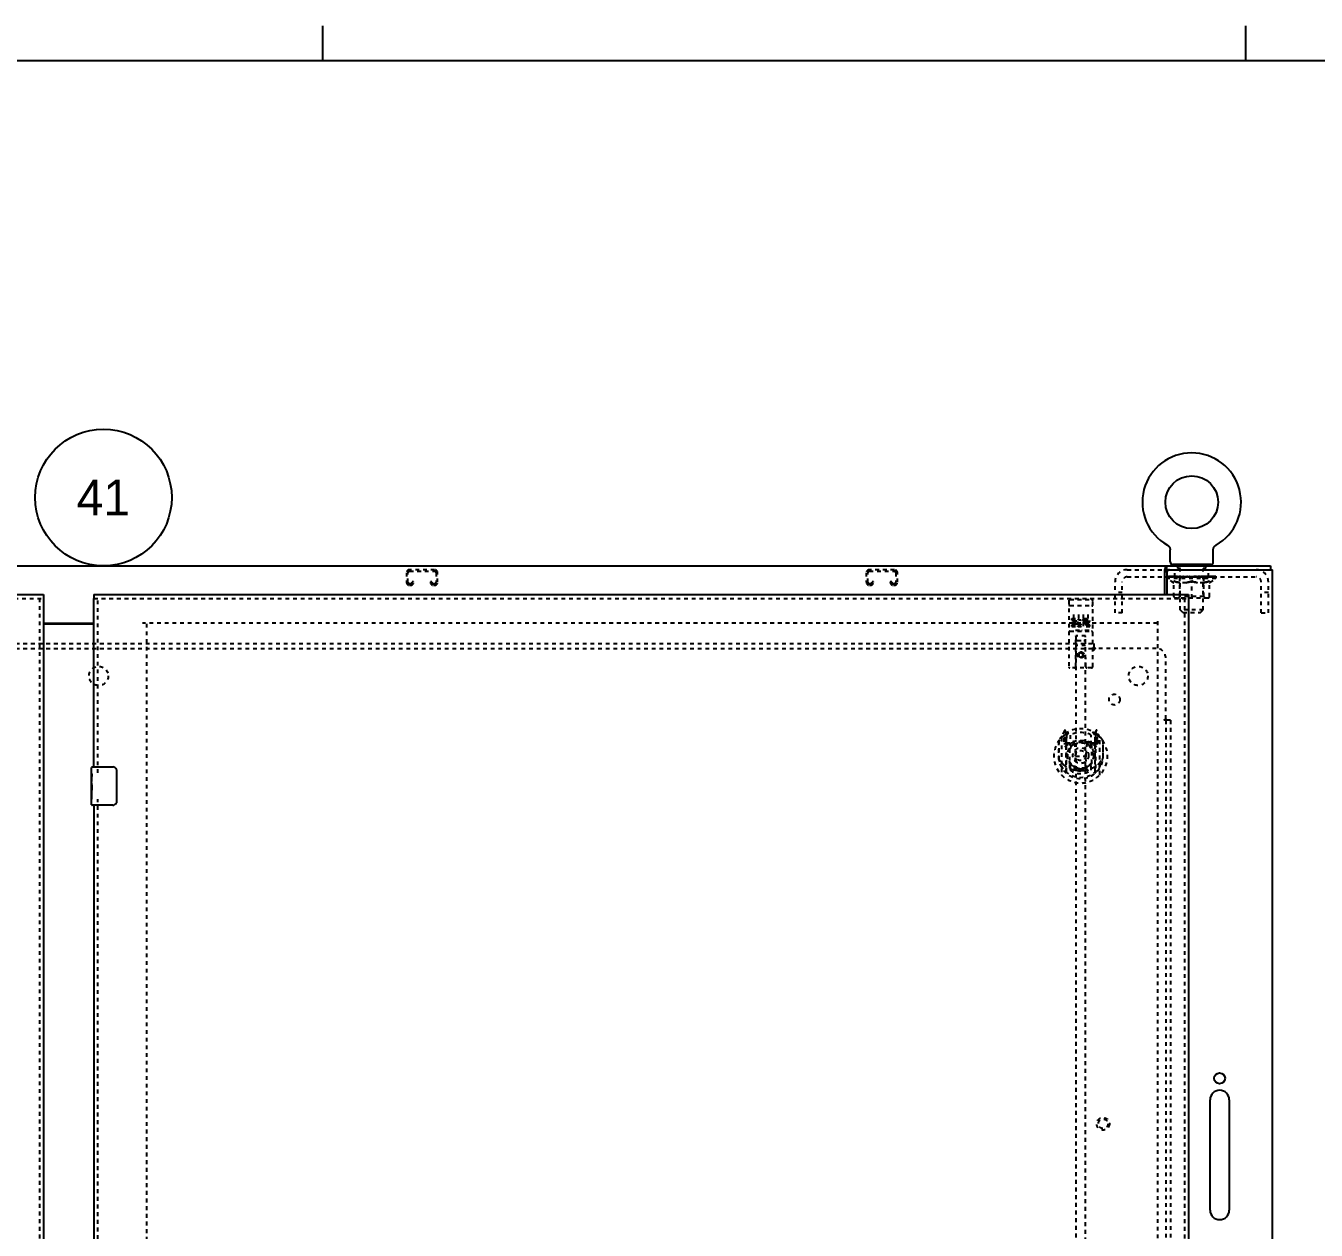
# Model space of a CAD drawing. Header units: inches. Extents: x -15 to 162, y -14 to 102.
# Drawn here: x 71.96 to 105.63, y 70.15 to 101.58 of the extents above; entities that cross this region are included whole.
import ezdxf
from ezdxf.enums import TextEntityAlignment as Align

# ---------------------------------------------------------------- set-up
doc = ezdxf.new("R2010")
doc.units = ezdxf.units.IN
doc.header["$MEASUREMENT"] = 0
doc.linetypes.add('HIDDEN', pattern=[0.2, 0.1, -0.1])
for name, color, linetype in [('ATTRIBUTE', 3, 'Continuous'), ('DEFAULT_2', 8, 'HIDDEN'), ('MAIN_OR_RIGHT_DOOR_ASSEMBLY', 7, 'Continuous'), ('SECONDARY_OR_LEFT_DOOR_ASSEMBLY', 7, 'Continuous'), ('SUBPANEL', 7, 'Continuous'), ('TITLE BLOCK', 8, 'Continuous')]:
    doc.layers.add(name, color=color, linetype=linetype)

# ---------------------------------------------------------------- blocks, each defined once
blk = doc.blocks.new('*U15')
at = {"layer": 'TITLE BLOCK'}
for p, q in [((18.1519, 0), (18.1519, 0.176)), ((22.8274, 0), (22.8274, 0.176)), ((0, 0), (33.98, 0))]:
    blk.add_line(p, q, dxfattribs=at)
at = {"layer": 'ATTRIBUTE'}
for tag, height, p in [('DESDATE', 0.1375, (29.8546, -20.3631)), ('DESCRIPTION1', 0.1375, (29.0295, -20.8944)), ('DESCRIPTION2', 0.1375, (29.0295, -21.1172)), ('SHEET', 0.22, (26.5542, -21.2872)), ('MACHNAME1', 0.1375, (29.0295, -21.6145)), ('DRAWINGNUM', 0.22, (32.3298, -21.6998)), ('MACHNAME2', 0.1375, (29.0295, -21.8373))]:
    blk.add_attdef(tag, text='', height=height, dxfattribs=at).set_placement(p, align=Align.MIDDLE)
blk.add_attdef('TOTAL', text='', height=0.22, dxfattribs=at).set_placement((26.5542, -21.8373), align=Align.MIDDLE_CENTER)
blk = doc.blocks.new('ENCLOSURE')
at = {"color": 7, "linetype": 'Continuous'}
for p, q in [((101.748, 88.03), (101.748, 88.03)), ((101.748, 88.03), (101.752, 88.027)), ((101.749, 88.029), (101.751, 88.028)), ((101.752, 88.027), (101.756, 88.024)), ((101.756, 88.024), (101.761, 88.021)), ((101.761, 88.021), (101.765, 88.018)), ((101.765, 88.018), (101.769, 88.015)), ((101.769, 88.015), (101.773, 88.012)), ((101.772, 88.012), (101.776, 88.008)), ((101.776, 88.009), (101.78, 88.005)), ((101.78, 88.005), (101.783, 88.001)), ((101.783, 88.001), (101.787, 87.997)), ((101.787, 87.997), (101.79, 87.993)), ((101.79, 87.994), (101.793, 87.989)), ((101.793, 87.99), (101.796, 87.985)), ((101.796, 87.985), (101.799, 87.981)), ((101.799, 87.981), (101.801, 87.977)), ((101.801, 87.977), (101.804, 87.972)), ((101.804, 87.972), (101.806, 87.968)), ((101.806, 87.968), (101.808, 87.963)), ((101.808, 87.963), (101.81, 87.958)), ((101.81, 87.958), (101.812, 87.954)), ((101.812, 87.954), (101.814, 87.949)), ((101.814, 87.949), (101.815, 87.944)), ((101.815, 87.944), (101.816, 87.939)), ((101.816, 87.939), (101.818, 87.934)), ((101.817, 87.934), (101.818, 87.929)), ((101.818, 87.929), (101.819, 87.924)), ((101.819, 87.924), (101.82, 87.919)), ((101.821, 87.59), (101.821, 87.905)), ((102.946, 87.919), (102.947, 87.924)), ((102.946, 87.914), (102.946, 87.919)), ((102.946, 87.909), (102.946, 87.914)), ((102.946, 87.909), (102.946, 87.914)), ((102.946, 87.905), (102.946, 87.909)), ((102.946, 87.59), (102.946, 87.905)), ((102.947, 87.924), (102.948, 87.929)), ((102.948, 87.929), (102.949, 87.934)), ((102.949, 87.934), (102.95, 87.939)), ((102.95, 87.939), (102.951, 87.944)), ((102.951, 87.944), (102.953, 87.949)), ((102.953, 87.949), (102.954, 87.954)), ((102.954, 87.954), (102.956, 87.958)), ((102.956, 87.958), (102.958, 87.963)), ((102.958, 87.963), (102.96, 87.968)), ((102.96, 87.968), (102.963, 87.972)), ((102.962, 87.972), (102.965, 87.977)), ((102.965, 87.977), (102.968, 87.981)), ((102.968, 87.981), (102.97, 87.985)), ((102.97, 87.985), (102.973, 87.99)), ((102.973, 87.989), (102.976, 87.994)), ((102.976, 87.993), (102.98, 87.997)), ((102.98, 87.997), (102.983, 88.001)), ((102.983, 88.001), (102.986, 88.005)), ((102.986, 88.005), (102.99, 88.009)), ((102.99, 88.008), (102.994, 88.012)), ((102.994, 88.012), (102.998, 88.015)), ((102.998, 88.015), (103.002, 88.018)), ((103.001, 88.018), (103.006, 88.021)), ((103.006, 88.021), (103.01, 88.024)), ((103.01, 88.024), (103.014, 88.027)), ((103.01, 88.024), (103.011, 88.025)), ((103.014, 88.027), (103.018, 88.03)), ((103.016, 88.028), (103.017, 88.029)), ((43.539, 87.491), (104.435, 87.491)), ((101.685, 86.741), (101.685, 87.395)), ((101.73, 87.387), (101.73, 87.491)), ((101.883, 87.521), (101.883, 87.491)), ((102.883, 87.521), (101.883, 87.521)), ((102.883, 87.521), (102.883, 87.491)), ((104.435, 87.491), (104.435, 87.387)), ((101.685, 87.2), (101.738, 87.2)), ((72.425, 85.991), (73.737, 85.991))]:
    blk.add_line(p, q, dxfattribs=at)
at = {"color": 3, "linetype": 'Continuous'}
for p, q in [((101.73, 87.387), (104.487, 87.387)), ((101.738, 87.325), (101.738, 86.741)), ((104.487, 15.595), (104.487, 87.387)), ((72.425, 85.976), (73.737, 85.976)), ((102.862, 70.678), (102.862, 73.553)), ((103.362, 73.553), (103.362, 70.678))]:
    blk.add_line(p, q, dxfattribs=at)
at = {"color": 7, "linetype": 'Continuous'}
for points in [[(101.82, 87.919), (101.82, 87.914), (101.821, 87.909), (101.821, 87.905)], [(101.685, 87.395), (101.686, 87.397), (101.687, 87.4), (101.689, 87.403), (101.69, 87.407), (101.691, 87.411), (101.693, 87.416), (101.694, 87.42), (101.695, 87.425), (101.696, 87.431)], [(101.696, 87.431), (101.699, 87.441), (101.7, 87.446), (101.701, 87.451), (101.702, 87.456), (101.704, 87.461), (101.705, 87.466), (101.707, 87.47), (101.708, 87.474), (101.71, 87.477), (101.712, 87.48), (101.714, 87.483), (101.716, 87.486), (101.719, 87.488), (101.721, 87.489), (101.723, 87.49), (101.726, 87.491), (101.728, 87.491), (101.73, 87.491)]]:
    blk.add_lwpolyline(points, dxfattribs=at)
at = {"color": 3, "linetype": 'Continuous'}
for points in [[(101.685, 87.332), (101.687, 87.332), (101.689, 87.333), (101.691, 87.333), (101.693, 87.335), (101.695, 87.336), (101.697, 87.338), (101.699, 87.34), (101.701, 87.342), (101.703, 87.344), (101.704, 87.346), (101.705, 87.349), (101.707, 87.351), (101.708, 87.354), (101.709, 87.357), (101.711, 87.36), (101.712, 87.363)], [(101.712, 87.363), (101.714, 87.369), (101.715, 87.371), (101.716, 87.374), (101.717, 87.376), (101.719, 87.379), (101.72, 87.381), (101.721, 87.383), (101.723, 87.384), (101.724, 87.386), (101.726, 87.386), (101.727, 87.387), (101.729, 87.387), (101.73, 87.387)]]:
    blk.add_lwpolyline(points, dxfattribs=at)
at = {"color": 7, "linetype": 'Continuous'}
blk.add_circle((102.383, 89.149), 0.688, dxfattribs=at)
at = {"color": 3, "linetype": 'Continuous'}
blk.add_circle((103.112, 74.116), 0.141, dxfattribs=at)
at = {"color": 7, "linetype": 'Continuous'}
for centre, radius, start, end in [((102.383, 89.149), 1.288, 299.5053, 240.4947), ((101.89, 87.59), 0.069, 180, 265), ((102.877, 87.59), 0.069, 275, 0)]:
    blk.add_arc(centre, radius, start, end, dxfattribs=at)
at = {"color": 3, "linetype": 'Continuous'}
for centre, radius, start, end in [((101.8, 87.325), 0.0625, 90, 180), ((103.112, 73.553), 0.25, 0, 180), ((103.112, 70.678), 0.25, 180, 0)]:
    blk.add_arc(centre, radius, start, end, dxfattribs=at)
at = {"layer": 'DEFAULT_2', "color": 8, "linetype": 'HIDDEN'}
for p, q in [((101.748, 88.03), (101.748, 88.03)), ((101.755, 88.025), (101.756, 88.024)), ((103.018, 88.03), (103.018, 88.03)), ((81.893, 87.307), (81.893, 87.061)), ((81.933, 87.061), (81.933, 87.307)), ((82.626, 87.387), (81.973, 87.387)), ((81.973, 87.347), (82.626, 87.347)), ((82.666, 87.307), (82.666, 87.061)), ((82.706, 87.061), (82.706, 87.307)), ((93.893, 87.307), (93.893, 87.061)), ((93.933, 87.061), (93.933, 87.307)), ((94.626, 87.387), (93.973, 87.387)), ((93.973, 87.347), (94.626, 87.347)), ((94.666, 87.307), (94.666, 87.061)), ((94.706, 87.061), (94.706, 87.307)), ((100.7, 87.387), (101.73, 87.387)), ((101.75, 87.161), (101.75, 87.207)), ((101.759, 87.201), (101.759, 87.207)), ((101.788, 87.201), (101.788, 87.207)), ((101.835, 87.201), (101.835, 87.207)), ((101.898, 87.201), (101.898, 87.207)), ((101.946, 87.2), (101.946, 87.387)), ((101.976, 87.201), (101.976, 87.207)), ((102.018, 87.431), (102.018, 87.511)), ((102.088, 87.421), (102.028, 87.421)), ((102.066, 87.201), (102.066, 87.207)), ((102.071, 87.521), (102.071, 87.491)), ((102.083, 86.34), (102.083, 87.411)), ((102.084, 87.198), (102.084, 87.206)), ((102.166, 87.201), (102.166, 87.207)), ((102.173, 87.198), (102.173, 87.207)), ((102.269, 87.201), (102.383, 87.207)), ((102.273, 87.201), (102.273, 87.207)), ((102.274, 87.207), (102.273, 87.207)), ((102.274, 87.201), (102.274, 87.207)), ((102.383, 87.201), (102.383, 87.207)), ((102.493, 87.201), (102.493, 87.207)), ((102.493, 87.201), (102.493, 87.207)), ((102.493, 87.207), (102.493, 87.207)), ((102.594, 87.198), (102.594, 87.207)), ((102.6, 87.201), (102.6, 87.207)), ((102.738, 87.421), (102.678, 87.421)), ((102.682, 87.198), (102.682, 87.206)), ((102.683, 86.34), (102.683, 87.411)), ((102.696, 87.521), (102.696, 87.491)), ((102.7, 87.201), (102.7, 87.207)), ((102.748, 87.431), (102.748, 87.511)), ((102.79, 87.201), (102.79, 87.207)), ((102.821, 87.2), (102.821, 87.387)), ((102.868, 87.201), (102.868, 87.207)), ((102.932, 87.201), (102.932, 87.207)), ((102.978, 87.201), (102.978, 87.207)), ((103.007, 87.201), (103.007, 87.207)), ((103.016, 87.161), (103.016, 87.207)), ((82.001, 87.021), (81.973, 87.021)), ((81.973, 86.981), (82.001, 86.981)), ((82.041, 87.075), (82.041, 87.061)), ((82.081, 87.075), (82.041, 87.075)), ((82.081, 87.061), (82.081, 87.075)), ((82.518, 87.075), (82.518, 87.061)), ((82.558, 87.075), (82.518, 87.075)), ((82.558, 87.061), (82.558, 87.075)), ((82.626, 87.021), (82.598, 87.021)), ((82.598, 86.981), (82.626, 86.981)), ((94.001, 87.021), (93.973, 87.021)), ((93.973, 86.981), (94.001, 86.981)), ((94.041, 87.075), (94.041, 87.061)), ((94.081, 87.075), (94.041, 87.075)), ((94.081, 87.061), (94.081, 87.075)), ((94.518, 87.075), (94.518, 87.061)), ((94.558, 87.075), (94.518, 87.075)), ((94.558, 87.061), (94.558, 87.075)), ((94.626, 87.021), (94.598, 87.021)), ((94.598, 86.981), (94.626, 86.981)), ((100.383, 86.262), (100.383, 87.07)), ((100.57, 86.262), (100.57, 87.07)), ((100.7, 87.2), (101.685, 87.2)), ((101.738, 87.2), (104.066, 87.2)), ((103.016, 87.161), (101.75, 87.161)), ((101.909, 87.049), (101.75, 87.161)), ((101.768, 87.198), (101.768, 87.201)), ((101.768, 87.198), (102.998, 87.198)), ((101.777, 87.198), (101.777, 87.201)), ((101.778, 87.198), (101.778, 87.201)), ((101.804, 87.198), (101.804, 87.201)), ((101.806, 87.198), (101.806, 87.201)), ((101.849, 87.198), (101.849, 87.201)), ((101.852, 87.198), (101.852, 87.201)), ((102.056, 87.201), (101.855, 87.201)), ((101.899, 87.198), (101.899, 87.201)), ((101.9, 87.198), (101.9, 87.201)), ((101.903, 87.198), (101.903, 87.201)), ((101.909, 87.049), (101.92, 87.049)), ((101.91, 87.198), (101.91, 87.201)), ((101.91, 87.198), (101.91, 87.201)), ((101.914, 87.198), (101.914, 87.201)), ((101.917, 87.198), (101.917, 87.202)), ((101.92, 86.686), (101.92, 87.093)), ((101.921, 87.198), (101.921, 87.201)), ((101.936, 87.198), (101.936, 87.201)), ((101.954, 87.198), (101.954, 87.203)), ((101.954, 87.198), (101.954, 87.201)), ((101.975, 87.198), (101.975, 87.201)), ((101.975, 87.198), (101.975, 87.201)), ((101.986, 87.198), (101.986, 87.201)), ((101.99, 87.198), (101.99, 87.201)), ((101.999, 87.198), (101.999, 87.201)), ((102.01, 87.198), (102.01, 87.205)), ((102.026, 87.198), (102.026, 87.201)), ((102.029, 87.198), (102.029, 87.201)), ((102.056, 87.198), (102.056, 87.201)), ((102.123, 87.201), (102.061, 87.201)), ((102.242, 87.049), (102.062, 87.049)), ((102.07, 86.689), (102.07, 87.158)), ((102.073, 87.198), (102.073, 87.201)), ((102.078, 87.198), (102.078, 87.201)), ((102.088, 87.198), (102.088, 87.201)), ((102.099, 87.198), (102.099, 87.201)), ((102.123, 87.198), (102.123, 87.201)), ((102.198, 87.201), (102.139, 87.201)), ((102.159, 87.198), (102.159, 87.201)), ((102.17, 87.198), (102.17, 87.201)), ((102.175, 87.198), (102.175, 87.201)), ((102.183, 87.198), (102.183, 87.201)), ((102.198, 87.198), (102.198, 87.201)), ((102.279, 87.201), (102.224, 87.201)), ((102.237, 87.198), (102.237, 87.201)), ((102.274, 87.198), (102.274, 87.201)), ((102.278, 87.198), (102.278, 87.201)), ((102.279, 87.198), (102.279, 87.201)), ((102.279, 87.198), (102.279, 87.201)), ((102.362, 87.201), (102.314, 87.201)), ((102.32, 87.198), (102.32, 87.201)), ((102.362, 87.198), (102.362, 87.201)), ((102.381, 87.201), (102.38, 87.201)), ((102.38, 87.198), (102.38, 87.201)), ((102.381, 87.198), (102.381, 87.201)), ((102.383, 86.649), (102.383, 87.093)), ((102.386, 87.198), (102.386, 87.201)), ((102.386, 87.198), (102.386, 87.201)), ((102.386, 87.201), (102.386, 87.201)), ((102.388, 87.201), (102.452, 87.201)), ((102.404, 87.198), (102.404, 87.201)), ((102.42, 87.201), (102.42, 87.205)), ((102.42, 87.205), (102.498, 87.201)), ((102.441, 87.201), (102.441, 87.204)), ((102.447, 87.198), (102.447, 87.201)), ((102.487, 87.198), (102.487, 87.201)), ((102.488, 87.198), (102.488, 87.201)), ((102.488, 87.201), (102.542, 87.201)), ((102.489, 87.198), (102.489, 87.201)), ((102.493, 87.198), (102.493, 87.201)), ((102.704, 87.049), (102.524, 87.049)), ((102.529, 87.198), (102.529, 87.201)), ((102.568, 87.198), (102.568, 87.201)), ((102.568, 87.201), (102.627, 87.201)), ((102.583, 87.198), (102.583, 87.201)), ((102.591, 87.198), (102.591, 87.201)), ((102.596, 87.198), (102.596, 87.201)), ((102.607, 87.198), (102.607, 87.201)), ((102.643, 87.198), (102.643, 87.201)), ((102.643, 87.201), (102.705, 87.201)), ((102.667, 87.198), (102.667, 87.201)), ((102.678, 87.198), (102.678, 87.201)), ((102.688, 87.198), (102.688, 87.201)), ((102.693, 87.198), (102.693, 87.201)), ((102.696, 86.689), (102.696, 87.158)), ((102.71, 87.198), (102.71, 87.201)), ((102.71, 87.201), (102.911, 87.201)), ((102.737, 87.198), (102.737, 87.201)), ((102.74, 87.198), (102.74, 87.201)), ((102.756, 87.198), (102.756, 87.205)), ((102.767, 87.198), (102.767, 87.201)), ((102.776, 87.198), (102.776, 87.201)), ((102.78, 87.198), (102.78, 87.201)), ((102.792, 87.198), (102.792, 87.201)), ((102.792, 87.198), (102.792, 87.201)), ((102.812, 87.198), (102.812, 87.203)), ((102.812, 87.198), (102.812, 87.201)), ((102.831, 87.198), (102.831, 87.201)), ((102.845, 87.198), (102.845, 87.201)), ((102.847, 86.686), (102.847, 87.093)), ((102.847, 87.049), (102.857, 87.049)), ((102.849, 87.198), (102.849, 87.202)), ((102.852, 87.198), (102.852, 87.201)), ((102.856, 87.198), (102.856, 87.201)), ((102.856, 87.198), (102.856, 87.201)), ((102.857, 87.049), (103.016, 87.161)), ((102.863, 87.198), (102.863, 87.201)), ((102.866, 87.198), (102.866, 87.201)), ((102.867, 87.198), (102.867, 87.201)), ((102.914, 87.198), (102.914, 87.201)), ((102.917, 87.198), (102.917, 87.201)), ((102.96, 87.198), (102.96, 87.201)), ((102.962, 87.198), (102.962, 87.201)), ((102.988, 87.198), (102.988, 87.201)), ((102.989, 87.198), (102.989, 87.201)), ((102.998, 87.198), (102.998, 87.201)), ((104.196, 86.262), (104.196, 87.07)), ((104.383, 86.262), (104.383, 87.07)), ((100.57, 86.792), (100.383, 86.792)), ((102.809, 86.649), (101.957, 86.649)), ((102.07, 86.689), (102.031, 86.649)), ((102.696, 86.689), (102.07, 86.689)), ((102.696, 86.689), (102.736, 86.649)), ((104.383, 86.792), (104.196, 86.792)), ((100.57, 86.262), (100.383, 86.262)), ((102.683, 86.34), (102.083, 86.34)), ((102.152, 86.271), (102.083, 86.34)), ((102.152, 86.271), (102.614, 86.271)), ((102.614, 86.271), (102.683, 86.34)), ((104.196, 86.262), (104.383, 86.262)), ((101.487, 85.991), (75.008, 85.991)), ((75.112, 85.976), (75.112, 17.006)), ((101.487, 86.043), (101.487, 16.939))]:
    blk.add_line(p, q, dxfattribs=at)
for points in [[(101.92, 87.093), (101.945, 87.083), (101.971, 87.074), (101.996, 87.066), (102.02, 87.059), (102.045, 87.054), (102.069, 87.049)], [(102.062, 87.049), (102.039, 87.054), (102.015, 87.06), (101.992, 87.066), (101.968, 87.074), (101.944, 87.082), (101.92, 87.092)], [(102.232, 87.049), (102.257, 87.054), (102.282, 87.059), (102.307, 87.066), (102.332, 87.074), (102.357, 87.083), (102.383, 87.093)], [(102.383, 87.091), (102.359, 87.082), (102.335, 87.073), (102.311, 87.066), (102.288, 87.059), (102.265, 87.054), (102.242, 87.049)], [(102.383, 87.093), (102.409, 87.083), (102.435, 87.074), (102.46, 87.066), (102.485, 87.059), (102.509, 87.054), (102.534, 87.049)], [(102.524, 87.049), (102.501, 87.054), (102.478, 87.059), (102.454, 87.066), (102.431, 87.073), (102.407, 87.082), (102.383, 87.091)], [(102.697, 87.049), (102.721, 87.054), (102.746, 87.059), (102.771, 87.066), (102.796, 87.074), (102.821, 87.083), (102.847, 87.093)], [(102.847, 87.092), (102.822, 87.082), (102.798, 87.074), (102.774, 87.066), (102.751, 87.059), (102.727, 87.054), (102.704, 87.049)]]:
    blk.add_lwpolyline(points, dxfattribs=at)
for centre, radius, start, end in [((81.973, 87.307), 0.08, 90, 180), ((81.973, 87.307), 0.04, 90, 180), ((82.626, 87.307), 0.08, 0, 90), ((82.626, 87.307), 0.04, 0, 90), ((93.973, 87.307), 0.08, 90, 180), ((93.973, 87.307), 0.04, 90, 180), ((94.626, 87.307), 0.08, 0, 90), ((94.626, 87.307), 0.04, 0, 90), ((100.7, 87.07), 0.317, 90, 180), ((101.89, 87.59), 0.069, 265, 270), ((102.008, 87.511), 0.01, 0, 90), ((102.028, 87.431), 0.01, 180, 270), ((102.073, 87.411), 0.01, 0, 90), ((102.693, 87.411), 0.01, 90, 180), ((102.738, 87.431), 0.01, 270, 0), ((102.758, 87.511), 0.01, 90, 180), ((102.877, 87.59), 0.069, 270, 275), ((104.066, 87.07), 0.317, 0, 90), ((81.973, 87.061), 0.08, 180, 270), ((81.973, 87.061), 0.04, 180, 270), ((82.001, 87.061), 0.08, 270, 0), ((82.001, 87.061), 0.04, 270, 0), ((82.598, 87.061), 0.08, 180, 270), ((82.598, 87.061), 0.04, 180, 270), ((82.626, 87.061), 0.08, 270, 0), ((82.626, 87.061), 0.04, 270, 0), ((93.973, 87.061), 0.08, 180, 270), ((93.973, 87.061), 0.04, 180, 270), ((94.001, 87.061), 0.08, 270, 0), ((94.001, 87.061), 0.04, 270, 0), ((94.598, 87.061), 0.08, 180, 270), ((94.598, 87.061), 0.04, 180, 270), ((94.626, 87.061), 0.08, 270, 0), ((94.626, 87.061), 0.04, 270, 0), ((100.7, 87.07), 0.13, 90, 180), ((102.031, 87.158), 0.0398, 0, 90), ((102.736, 87.158), 0.0398, 90, 180), ((104.066, 87.07), 0.13, 0, 90), ((101.957, 86.686), 0.0371, 180, 270), ((102.809, 86.686), 0.0371, 270, 0)]:
    blk.add_arc(centre, radius, start, end, dxfattribs=at)
for centre, major_axis, ratio, start_param, end_param in [((102.383, 87.207), (0.633, 0.007), 0.05963, 2.96643, 3.140963), ((101.73, 87.196), (0.198, 0), 0.060556, 0.430652, 1.470503), ((102.383, 87.207), (0.633, 0), 0.060556, 3.141593, 3.316126), ((102.383, 87.207), (0.633, 0.013), 0.05688, 2.791345, 2.965878), ((101.706, 87.196), (0.198, 0.002), 0.05963, 0.25549, 1.295341), ((101.774, 87.196), (0.198, -0.002), 0.05963, 0.605815, 1.645666), ((102.383, 87.207), (0.633, -0.007), 0.05963, -2.96643, -2.791898), ((102.383, 87.207), (0.633, 0.019), 0.052395, 2.616403, 2.790936), ((101.702, 87.196), (0.198, 0.004), 0.05688, 0.080405, 1.120256), ((101.837, 87.196), (0.198, -0.004), 0.05688, 0.7809, 1.820751), ((102.383, 87.207), (0.633, -0.013), 0.05688, -2.791345, -2.616812), ((102.383, 87.207), (0.633, 0.025), 0.046319, 2.441654, 2.616187), ((101.916, 87.196), (0.198, -0.006), 0.052395, 0.955842, 1.995693), ((101.719, 87.196), (0.198, 0.006), 0.052395, -0.094537, 0.945314), ((102.383, 87.207), (0.633, -0.019), 0.052395, -2.616403, -2.44187), ((102.383, 87.207), (0.633, 0.029), 0.038841, 2.267123, 2.441656), ((102.01, 87.196), (0.198, -0.008), 0.046319, 1.130591, 2.170442), ((101.756, 87.196), (0.198, 0.008), 0.046319, -0.269286, 0.770565), ((102.383, 87.207), (0.633, -0.025), 0.046319, -2.441654, -2.267121), ((102.383, 87.207), (0.633, 0.033), 0.030195, 2.09281, 2.267343), ((102.114, 87.196), (0.198, -0.009), 0.038841, 1.305122, 2.344973), ((101.812, 87.196), (0.198, 0.009), 0.038841, -0.443817, 0.596034), ((102.383, 87.207), (0.633, -0.029), 0.038841, -2.267123, -2.092591), ((101.886, 87.196), (0.198, 0.01), 0.030195, -0.61813, 0.421721), ((102.383, 87.207), (0.633, 0.036), 0.020645, 1.918687, 2.09322), ((102.227, 87.196), (0.198, -0.01), 0.030195, 1.479435, 2.519286), ((102.383, 87.207), (0.633, -0.033), 0.030195, -2.09281, -1.918277), ((101.974, 87.196), (0.198, 0.011), 0.020645, -0.792253, 0.247598), ((102.383, 87.207), (0.633, 0.038), 0.010478, 1.744704, 1.919237), ((102.345, 87.196), (0.198, -0.011), 0.020645, 1.653558, 2.693409), ((102.383, 87.207), (0.633, -0.036), 0.020645, -1.918687, -1.744154), ((102.076, 87.196), (0.198, 0.012), 0.010478, -0.966236, -0.000846), ((102.464, 87.196), (0.198, -0.012), 0.010478, 1.827541, 2.867392), ((102.383, 87.207), (0.633, -0.038), 0.010478, -1.744704, -1.563007), ((102.302, 87.196), (0.198, 0.012), 0.010478, 0.274201, 1.314052), ((102.383, 87.207), (0.633, 0.038), 0.010478, -1.571421, -1.396888), ((102.421, 87.196), (0.198, 0.011), 0.020645, 0.448184, 1.488034), ((102.383, 87.207), (0.633, 0.036), 0.020645, -1.397439, -1.222906), ((102.691, 87.196), (0.198, -0.012), 0.010478, -3.140747, -2.175357), ((102.383, 87.207), (0.633, -0.038), 0.010478, 1.222355, 1.396888), ((102.539, 87.196), (0.198, 0.01), 0.030195, 0.622307, 1.662158), ((102.792, 87.196), (0.198, -0.011), 0.020645, 2.893995, 3.933846), ((102.652, 87.196), (0.198, 0.009), 0.038841, 0.79662, 1.836471), ((102.383, 87.207), (0.633, 0.033), 0.030195, -1.223315, -1.048783), ((102.383, 87.207), (0.633, -0.036), 0.020645, 1.048373, 1.222906), ((102.88, 87.196), (0.198, -0.01), 0.030195, 2.719872, 3.759723), ((102.757, 87.196), (0.198, 0.008), 0.046319, 0.971151, 2.011002), ((102.383, 87.207), (0.633, 0.029), 0.038841, -1.049002, -0.874469), ((102.383, 87.207), (0.633, -0.033), 0.030195, 0.87425, 1.048783), ((102.85, 87.196), (0.198, 0.006), 0.052395, 1.1459, 2.185751), ((102.954, 87.196), (0.198, -0.009), 0.038841, 2.545558, 3.585409), ((102.929, 87.196), (0.198, 0.004), 0.05688, 1.320842, 2.360692), ((102.383, 87.207), (0.633, 0.025), 0.046319, -0.874471, -0.699939), ((102.383, 87.207), (0.633, -0.029), 0.038841, 0.699936, 0.874469), ((103.01, 87.196), (0.198, -0.008), 0.046319, 2.371028, 3.410879), ((102.992, 87.196), (0.198, 0.002), 0.05963, 1.495927, 2.535778), ((103.047, 87.196), (0.198, -0.006), 0.052395, 2.196279, 3.23613), ((103.036, 87.196), (0.198, 0), 0.060556, 1.671089, 2.71094), ((103.064, 87.196), (0.198, -0.004), 0.05688, 2.021337, 3.061188), ((102.383, 87.207), (0.633, 0.019), 0.052395, -0.699723, -0.52519), ((102.383, 87.207), (0.633, -0.025), 0.046319, 0.525406, 0.699939), ((103.06, 87.196), (0.198, -0.002), 0.05963, 1.846251, 2.886102), ((102.383, 87.207), (0.633, 0.013), 0.05688, -0.524781, -0.350248), ((102.383, 87.207), (0.633, -0.019), 0.052395, 0.350657, 0.52519), ((102.383, 87.207), (0.633, 0.007), 0.05963, -0.349695, -0.175162), ((102.383, 87.207), (0.633, -0.013), 0.05688, 0.175715, 0.350248), ((102.383, 87.207), (0.633, 0), 0.060556, -0.174533, 0), ((102.383, 87.207), (0.633, -0.007), 0.05963, 0.000629, 0.175162), ((101.73, 87.189), (0.198, 0.002), 0.05963, 1.376596, 1.469874), ((101.774, 87.189), (0.198, 0), 0.060556, 1.551758, 1.645036), ((101.706, 87.189), (0.198, 0.004), 0.05688, 1.20151, 1.294789), ((101.775, 87.191), (0.164, 0.002), 0.05963, 1.065228, 1.614276), ((101.756, 87.191), (0.164, 0.003), 0.05688, 0.890143, 1.43919), ((101.814, 87.191), (0.164, 0), 0.060556, 1.240391, 1.789438), ((101.837, 87.189), (0.198, -0.002), 0.05963, 1.72692, 1.820198), ((101.702, 87.189), (0.198, 0.006), 0.052395, 1.026568, 1.119847), ((101.755, 87.191), (0.164, 0.005), 0.052395, 0.715201, 1.264248), ((101.869, 87.191), (0.164, -0.002), 0.05963, 1.415553, 1.9646), ((101.916, 87.189), (0.198, -0.004), 0.05688, 1.902006, 1.995284), ((101.719, 87.189), (0.198, 0.008), 0.046319, 0.851819, 0.945098), ((101.773, 87.191), (0.164, 0.006), 0.046319, 0.540452, 1.089499), ((101.94, 87.191), (0.164, -0.003), 0.05688, 1.590638, 2.139686), ((102.01, 87.189), (0.198, -0.006), 0.052395, 2.076947, 2.170226), ((101.756, 87.189), (0.198, 0.009), 0.038841, 0.677289, 0.770567), ((101.81, 87.191), (0.164, 0.008), 0.038841, 0.365921, 0.914969), ((102.025, 87.191), (0.164, -0.005), 0.052395, 1.76558, 2.314627), ((102.114, 87.189), (0.198, -0.008), 0.046319, 2.251696, 2.344975), ((101.812, 87.189), (0.198, 0.01), 0.030195, 0.502975, 0.596254), ((101.865, 87.191), (0.164, 0.009), 0.030195, 0.191608, 0.740655), ((102.12, 87.191), (0.164, -0.006), 0.046319, 1.940329, 2.489376), ((102.227, 87.189), (0.198, -0.009), 0.038841, 2.426227, 2.519505), ((101.886, 87.189), (0.198, 0.011), 0.020645, 0.328852, 0.422131), ((101.935, 87.191), (0.164, 0.009), 0.020645, 0.017485, 0.566532), ((102.224, 87.191), (0.164, -0.008), 0.038841, 2.11486, 2.663907), ((102.345, 87.189), (0.198, -0.01), 0.030195, 2.60054, 2.693819), ((101.974, 87.189), (0.198, 0.012), 0.010478, 0.154869, 0.248148), ((102.018, 87.191), (0.164, 0.01), 0.010478, 6.126688, 6.675735), ((102.332, 87.191), (0.164, -0.009), 0.030195, 2.289173, 2.83822), ((102.464, 87.189), (0.198, -0.011), 0.020645, 2.774664, 2.867942), ((102.442, 87.191), (0.164, -0.009), 0.020645, 2.463296, 3.012344), ((102.216, 87.191), (0.164, 0.01), 0.010478, -0.000483, 0.504314), ((102.186, 87.189), (0.198, 0.012), 0.010478, 0.099668, 0.192946), ((102.58, 87.189), (0.198, -0.012), 0.010478, 2.74231, 2.948646), ((102.55, 87.191), (0.164, -0.01), 0.010478, 2.637279, 3.14189), ((102.324, 87.191), (0.164, 0.009), 0.020645, 0.129249, 0.678296), ((102.302, 87.189), (0.198, 0.011), 0.020645, 0.273651, 0.366929), ((102.434, 87.191), (0.164, 0.009), 0.030195, 0.303372, 0.852419), ((102.748, 87.191), (0.164, -0.01), 0.010478, 2.749043, 3.29809), ((102.421, 87.189), (0.198, 0.01), 0.030195, 0.447774, 0.541052), ((102.792, 87.189), (0.198, -0.012), 0.010478, 2.893445, 2.986723), ((102.542, 87.191), (0.164, 0.008), 0.038841, 0.477686, 1.026733), ((102.831, 87.191), (0.164, -0.009), 0.020645, 2.57506, 3.124108), ((102.539, 87.189), (0.198, 0.009), 0.038841, 0.622087, 0.715366), ((102.88, 87.189), (0.198, -0.011), 0.020645, 2.719462, 2.812741), ((102.646, 87.191), (0.164, 0.006), 0.046319, 0.652216, 1.201263), ((102.902, 87.191), (0.164, -0.009), 0.030195, 2.400937, 2.949985), ((102.741, 87.191), (0.164, 0.005), 0.052395, 0.826965, 1.376012), ((102.652, 87.189), (0.198, 0.008), 0.046319, 0.796618, 0.889896), ((102.954, 87.189), (0.198, -0.01), 0.030195, 2.545339, 2.638617), ((102.956, 87.191), (0.164, -0.008), 0.038841, 2.226624, 2.775671), ((102.826, 87.191), (0.164, 0.003), 0.05688, 1.001907, 1.550954), ((102.757, 87.189), (0.198, 0.006), 0.052395, 0.971367, 1.064645), ((102.993, 87.191), (0.164, -0.006), 0.046319, 2.052093, 2.601141), ((103.01, 87.189), (0.198, -0.009), 0.038841, 2.371026, 2.464304), ((102.897, 87.191), (0.164, 0.002), 0.05963, 1.176993, 1.72604), ((103.011, 87.191), (0.164, -0.005), 0.052395, 1.877344, 2.426392), ((102.953, 87.191), (0.164, 0), 0.060556, 1.352155, 1.901202), ((103.011, 87.191), (0.164, -0.003), 0.05688, 1.702402, 2.25145), ((102.991, 87.191), (0.164, -0.002), 0.05963, 1.527317, 2.076364), ((102.85, 87.189), (0.198, 0.004), 0.05688, 1.146309, 1.239587), ((103.047, 87.189), (0.198, -0.008), 0.046319, 2.196495, 2.289773), ((102.929, 87.189), (0.198, 0.002), 0.05963, 1.321394, 1.414673), ((103.064, 87.189), (0.198, -0.006), 0.052395, 2.021746, 2.115024), ((102.992, 87.189), (0.198, 0), 0.060556, 1.496556, 1.589835), ((103.06, 87.189), (0.198, -0.004), 0.05688, 1.846804, 1.940083), ((103.036, 87.189), (0.198, -0.002), 0.05963, 1.671719, 1.764997)]:
    blk.add_ellipse(centre, major_axis=major_axis, ratio=ratio, start_param=start_param, end_param=end_param, dxfattribs=at)
at = {"layer": 'MAIN_OR_RIGHT_DOOR_ASSEMBLY', "color": 7, "linetype": 'Continuous'}
for p, q in [((73.737, 86.741), (73.737, 86.637)), ((102.3, 86.741), (102.3, 86.637)), ((73.677, 82.081), (73.677, 82.226)), ((73.692, 82.241), (74.232, 82.241)), ((73.677, 81.823), (73.677, 82.08)), ((73.683, 82.024), (73.677, 82.024)), ((73.677, 81.857), (73.684, 81.857)), ((73.677, 81.256), (73.677, 81.82)), ((73.684, 81.857), (73.684, 81.993)), ((74.332, 82.141), (74.332, 81.341)), ((73.679, 81.794), (73.677, 81.794)), ((73.677, 81.662), (73.683, 81.662)), ((73.677, 81.626), (73.684, 81.626)), ((73.677, 81.563), (73.684, 81.563)), ((73.684, 81.396), (73.684, 81.626)), ((73.677, 81.396), (73.684, 81.396)), ((74.232, 81.241), (73.692, 81.241))]:
    blk.add_line(p, q, dxfattribs=at)
at = {"layer": 'MAIN_OR_RIGHT_DOOR_ASSEMBLY', "color": 3, "linetype": 'Continuous'}
for p, q in [((73.737, 86.741), (102.3, 86.741)), ((73.737, 82.241), (73.737, 86.637)), ((102.3, 86.637), (102.3, 16.345)), ((73.737, 81.241), (73.737, 62.075))]:
    blk.add_line(p, q, dxfattribs=at)
at = {"layer": 'MAIN_OR_RIGHT_DOOR_ASSEMBLY', "color": 8, "linetype": 'HIDDEN'}
for p, q in [((73.737, 86.637), (102.3, 86.637)), ((73.841, 82.086), (73.841, 86.637)), ((99.175, 86.579), (99.175, 84.854)), ((99.205, 86.609), (99.77, 86.609)), ((99.8, 84.854), (99.8, 86.579)), ((102.196, 86.637), (102.196, 16.345)), ((99.191, 86.45), (99.19, 86.45)), ((99.192, 86.45), (99.191, 86.45)), ((99.193, 86.45), (99.192, 86.45)), ((99.194, 86.451), (99.193, 86.45)), ((99.193, 86.45), (99.193, 86.45)), ((99.195, 86.451), (99.194, 86.451)), ((99.196, 86.451), (99.195, 86.451)), ((99.197, 86.451), (99.196, 86.451)), ((99.197, 86.451), (99.197, 86.451)), ((99.198, 86.451), (99.197, 86.451)), ((99.199, 86.451), (99.198, 86.451)), ((99.2, 86.451), (99.199, 86.451)), ((99.201, 86.451), (99.2, 86.451)), ((99.202, 86.451), (99.201, 86.451)), ((99.202, 86.451), (99.202, 86.451)), ((99.203, 86.451), (99.202, 86.451)), ((99.204, 86.451), (99.203, 86.451)), ((99.204, 86.451), (99.77, 86.451)), ((99.3, 86.218), (99.3, 85.912)), ((99.425, 86.218), (99.425, 85.912)), ((99.55, 86.218), (99.55, 85.912)), ((99.675, 86.218), (99.675, 85.912)), ((99.77, 86.451), (99.77, 86.451)), ((99.77, 86.451), (99.771, 86.451)), ((99.771, 86.451), (99.772, 86.451)), ((99.772, 86.451), (99.773, 86.451)), ((99.773, 86.451), (99.774, 86.451)), ((99.774, 86.451), (99.775, 86.451)), ((99.775, 86.451), (99.775, 86.451)), ((99.775, 86.451), (99.776, 86.451)), ((99.776, 86.451), (99.777, 86.451)), ((99.777, 86.451), (99.778, 86.451)), ((99.778, 86.451), (99.779, 86.451)), ((99.779, 86.451), (99.779, 86.451)), ((99.779, 86.451), (99.78, 86.45)), ((99.78, 86.45), (99.781, 86.45)), ((99.781, 86.45), (99.782, 86.45)), ((99.782, 86.45), (99.783, 86.45)), ((99.255, 86.074), (99.255, 86.116)), ((99.255, 86.116), (99.411, 86.116)), ((99.255, 86.074), (99.369, 86.074)), ((99.255, 85.903), (99.255, 85.945)), ((99.255, 85.945), (99.369, 85.945)), ((99.255, 85.903), (99.411, 85.903)), ((99.277, 85.989), (99.277, 86.031)), ((99.277, 86.031), (99.369, 86.031)), ((99.277, 85.989), (99.369, 85.989)), ((99.369, 86.031), (99.369, 86.074)), ((99.369, 85.945), (99.369, 85.989)), ((99.411, 85.939), (99.411, 86.116)), ((99.411, 85.939), (99.424, 85.957)), ((99.411, 85.903), (99.411, 85.915)), ((99.415, 85.913), (99.411, 85.915)), ((99.436, 86.068), (99.419, 86.107)), ((99.568, 86.074), (99.568, 86.116)), ((99.568, 86.116), (99.66, 86.116)), ((99.568, 86.074), (99.66, 86.074)), ((99.628, 85.989), (99.674, 85.989)), ((99.632, 86.03), (99.66, 86.03)), ((99.632, 85.945), (99.724, 85.945)), ((99.632, 85.903), (99.724, 85.903)), ((99.724, 85.903), (99.724, 85.945)), ((99.205, 85.781), (99.77, 85.781)), ((99.448, 85.797), (99.276, 85.797)), ((99.357, 84.854), (99.361, 85.664)), ((99.362, 85.664), (99.361, 85.664)), ((99.362, 85.664), (99.362, 53.662)), ((99.612, 85.664), (99.362, 85.664)), ((99.402, 85.539), (99.572, 85.539)), ((99.698, 85.797), (99.526, 85.797)), ((99.612, 53.662), (99.612, 85.664)), ((99.614, 85.664), (99.612, 85.664)), ((99.617, 84.854), (99.614, 85.664)), ((99.615, 85.414), (99.36, 85.414)), ((99.487, 85.236), (99.425, 85.2)), ((99.425, 85.2), (99.425, 85.128)), ((99.425, 85.2), (99.435, 85.194)), ((99.487, 85.224), (99.435, 85.194)), ((99.435, 85.194), (99.435, 85.133)), ((99.487, 85.236), (99.487, 85.224)), ((99.55, 85.2), (99.487, 85.236)), ((99.54, 85.194), (99.487, 85.224)), ((99.55, 85.2), (99.54, 85.194)), ((99.54, 85.133), (99.54, 85.194)), ((99.55, 85.128), (99.55, 85.2)), ((99.425, 85.128), (99.435, 85.133)), ((99.425, 85.128), (99.487, 85.091)), ((99.435, 85.133), (99.487, 85.103)), ((99.487, 85.103), (99.54, 85.133)), ((99.487, 85.091), (99.55, 85.128)), ((99.487, 85.091), (99.487, 85.103)), ((99.55, 85.128), (99.54, 85.133)), ((99.77, 84.824), (99.205, 84.824)), ((99.062, 83.19), (98.991, 83.014)), ((99.105, 83.106), (99.09, 83.187)), ((99.112, 83.059), (99.182, 83.168)), ((99.792, 83.168), (99.862, 83.059)), ((99.884, 83.187), (99.87, 83.106)), ((99.983, 83.014), (99.912, 83.19)), ((98.905, 82.908), (98.905, 82.52)), ((98.912, 82.931), (98.912, 82.473)), ((98.987, 83.004), (98.987, 82.036)), ((99.045, 82.999), (99.045, 82.849)), ((99.112, 82.999), (99.045, 82.999)), ((99.045, 82.849), (99.105, 82.849)), ((99.053, 82.991), (99.082, 82.945)), ((99.084, 83.11), (99.083, 83.11)), ((99.083, 83.11), (99.083, 83.11)), ((99.083, 83.11), (99.083, 83.11)), ((99.105, 82.09), (99.105, 83.106)), ((99.112, 82.115), (99.112, 83.118)), ((99.115, 83.093), (99.115, 82.886)), ((99.205, 82.848), (99.132, 82.848)), ((99.135, 82.866), (99.2, 82.866)), ((99.205, 82.207), (99.205, 82.838)), ((99.212, 83.071), (99.212, 82.819)), ((99.324, 82.864), (99.355, 82.52)), ((99.65, 82.864), (99.62, 82.52)), ((99.762, 82.819), (99.762, 83.071)), ((99.842, 82.848), (99.77, 82.848)), ((99.77, 82.838), (99.77, 82.207)), ((99.774, 82.866), (99.84, 82.866)), ((99.86, 82.886), (99.86, 83.093)), ((99.862, 82.115), (99.862, 83.118)), ((99.93, 82.999), (99.862, 82.999)), ((99.87, 83.106), (99.87, 82.09)), ((99.87, 82.849), (99.93, 82.849)), ((99.891, 83.11), (99.887, 83.113)), ((99.892, 82.945), (99.921, 82.991)), ((99.93, 82.849), (99.93, 82.999)), ((99.987, 82.036), (99.987, 83.004)), ((100.062, 82.931), (100.062, 82.473)), ((100.07, 82.52), (100.07, 82.908)), ((98.905, 82.52), (98.92, 82.52)), ((99.324, 82.181), (99.355, 82.52)), ((99.355, 82.52), (99.62, 82.52)), ((99.65, 82.181), (99.62, 82.52)), ((100.07, 82.52), (100.055, 82.52)), ((98.912, 82.473), (98.912, 82.471)), ((99.212, 82.257), (99.212, 82.155)), ((99.762, 82.155), (99.762, 82.257)), ((100.062, 82.473), (100.062, 82.471)), ((73.841, 61.92), (73.841, 81.396))]:
    blk.add_line(p, q, dxfattribs=at)
for points in [[(99.19, 86.45), (99.19, 86.45), (99.19, 86.45), (99.189, 86.45), (99.189, 86.45), (99.189, 86.45), (99.188, 86.45), (99.188, 86.45), (99.188, 86.45), (99.187, 86.45), (99.187, 86.45), (99.187, 86.449), (99.186, 86.449), (99.186, 86.449), (99.186, 86.449), (99.185, 86.449), (99.185, 86.449), (99.185, 86.449), (99.184, 86.449), (99.184, 86.449), (99.184, 86.449), (99.183, 86.449), (99.183, 86.449), (99.183, 86.449), (99.182, 86.449), (99.182, 86.448), (99.182, 86.448), (99.182, 86.448), (99.181, 86.448), (99.181, 86.448), (99.181, 86.448), (99.181, 86.448), (99.18, 86.448), (99.18, 86.448), (99.18, 86.448), (99.18, 86.448), (99.179, 86.448), (99.179, 86.447), (99.179, 86.447), (99.179, 86.447), (99.179, 86.447), (99.178, 86.447), (99.178, 86.447), (99.178, 86.447), (99.178, 86.447), (99.178, 86.447), (99.177, 86.447), (99.177, 86.447), (99.177, 86.446), (99.177, 86.446), (99.177, 86.446), (99.177, 86.446), (99.176, 86.446), (99.176, 86.446), (99.176, 86.446), (99.176, 86.446), (99.176, 86.446), (99.176, 86.446), (99.176, 86.445), (99.176, 86.445), (99.175, 86.445), (99.175, 86.445), (99.175, 86.445), (99.175, 86.445), (99.175, 86.445), (99.175, 86.445), (99.175, 86.445), (99.175, 86.445), (99.175, 86.444), (99.175, 86.444), (99.175, 86.444), (99.175, 86.444), (99.175, 86.444), (99.175, 86.444), (99.175, 86.444), (99.175, 86.444), (99.175, 86.444), (99.175, 86.444)], [(99.783, 86.45), (99.783, 86.45), (99.784, 86.45), (99.784, 86.45), (99.784, 86.45), (99.785, 86.45), (99.785, 86.45), (99.786, 86.45), (99.786, 86.45), (99.786, 86.45), (99.787, 86.45), (99.787, 86.45), (99.787, 86.45), (99.788, 86.449), (99.788, 86.449), (99.788, 86.449), (99.789, 86.449), (99.789, 86.449), (99.789, 86.449), (99.79, 86.449), (99.79, 86.449), (99.79, 86.449), (99.79, 86.449), (99.791, 86.449), (99.791, 86.449), (99.791, 86.449), (99.792, 86.449), (99.792, 86.448), (99.792, 86.448), (99.793, 86.448), (99.793, 86.448), (99.793, 86.448), (99.793, 86.448), (99.794, 86.448), (99.794, 86.448), (99.794, 86.448), (99.794, 86.448), (99.795, 86.448), (99.795, 86.448), (99.795, 86.447), (99.795, 86.447), (99.795, 86.447), (99.796, 86.447), (99.796, 86.447), (99.796, 86.447), (99.796, 86.447), (99.796, 86.447), (99.797, 86.447), (99.797, 86.447), (99.797, 86.447), (99.797, 86.446), (99.797, 86.446), (99.797, 86.446), (99.798, 86.446), (99.798, 86.446), (99.798, 86.446), (99.798, 86.446), (99.798, 86.446), (99.798, 86.446), (99.798, 86.446), (99.799, 86.445), (99.799, 86.445), (99.799, 86.445), (99.799, 86.445), (99.799, 86.445), (99.799, 86.445), (99.799, 86.445), (99.799, 86.445), (99.799, 86.445), (99.799, 86.445), (99.799, 86.444), (99.799, 86.444), (99.799, 86.444), (99.799, 86.444), (99.8, 86.444), (99.8, 86.444), (99.8, 86.444), (99.8, 86.444), (99.8, 86.444), (99.8, 86.444)], [(99.276, 85.797), (99.276, 85.797), (99.276, 85.797), (99.276, 85.797), (99.275, 85.797), (99.275, 85.797), (99.275, 85.797), (99.275, 85.797), (99.275, 85.797), (99.274, 85.797), (99.274, 85.797), (99.274, 85.797), (99.274, 85.797), (99.274, 85.797), (99.273, 85.797), (99.273, 85.797), (99.273, 85.797), (99.273, 85.797), (99.273, 85.797), (99.273, 85.797), (99.273, 85.797), (99.272, 85.797), (99.272, 85.797), (99.272, 85.797), (99.272, 85.797), (99.272, 85.797), (99.272, 85.797), (99.272, 85.797), (99.271, 85.797), (99.271, 85.798), (99.271, 85.798), (99.271, 85.798), (99.271, 85.798), (99.271, 85.798), (99.271, 85.798), (99.271, 85.798), (99.271, 85.798), (99.27, 85.798), (99.27, 85.798), (99.27, 85.798), (99.27, 85.798), (99.27, 85.798), (99.27, 85.798), (99.27, 85.798), (99.27, 85.798), (99.27, 85.798), (99.27, 85.798)], [(99.455, 85.798), (99.454, 85.798), (99.454, 85.798), (99.454, 85.798), (99.454, 85.798), (99.454, 85.798), (99.454, 85.798), (99.454, 85.798), (99.454, 85.798), (99.454, 85.798), (99.454, 85.798), (99.454, 85.798), (99.453, 85.798), (99.453, 85.798), (99.453, 85.798), (99.453, 85.798), (99.453, 85.798), (99.453, 85.798), (99.453, 85.797), (99.453, 85.797), (99.452, 85.797), (99.452, 85.797), (99.452, 85.797), (99.452, 85.797), (99.452, 85.797), (99.452, 85.797), (99.452, 85.797), (99.451, 85.797), (99.451, 85.797), (99.451, 85.797), (99.451, 85.797), (99.451, 85.797), (99.451, 85.797), (99.45, 85.797), (99.45, 85.797), (99.45, 85.797), (99.45, 85.797), (99.45, 85.797), (99.45, 85.797), (99.449, 85.797), (99.449, 85.797), (99.449, 85.797), (99.449, 85.797), (99.449, 85.797), (99.448, 85.797), (99.448, 85.797)], [(99.526, 85.797), (99.526, 85.797), (99.526, 85.797), (99.526, 85.797), (99.525, 85.797), (99.525, 85.797), (99.525, 85.797), (99.525, 85.797), (99.525, 85.797), (99.524, 85.797), (99.524, 85.797), (99.524, 85.797), (99.524, 85.797), (99.524, 85.797), (99.523, 85.797), (99.523, 85.797), (99.523, 85.797), (99.523, 85.797), (99.523, 85.797), (99.523, 85.797), (99.523, 85.797), (99.522, 85.797), (99.522, 85.797), (99.522, 85.797), (99.522, 85.797), (99.522, 85.797), (99.522, 85.797), (99.522, 85.797), (99.521, 85.797), (99.521, 85.798), (99.521, 85.798), (99.521, 85.798), (99.521, 85.798), (99.521, 85.798), (99.521, 85.798), (99.521, 85.798), (99.521, 85.798), (99.52, 85.798), (99.52, 85.798), (99.52, 85.798), (99.52, 85.798), (99.52, 85.798), (99.52, 85.798), (99.52, 85.798), (99.52, 85.798), (99.52, 85.798), (99.52, 85.798)], [(99.705, 85.798), (99.704, 85.798), (99.704, 85.798), (99.704, 85.798), (99.704, 85.798), (99.704, 85.798), (99.704, 85.798), (99.704, 85.798), (99.704, 85.798), (99.704, 85.798), (99.704, 85.798), (99.704, 85.798), (99.703, 85.798), (99.703, 85.798), (99.703, 85.798), (99.703, 85.798), (99.703, 85.798), (99.703, 85.798), (99.703, 85.797), (99.703, 85.797), (99.702, 85.797), (99.702, 85.797), (99.702, 85.797), (99.702, 85.797), (99.702, 85.797), (99.702, 85.797), (99.702, 85.797), (99.701, 85.797), (99.701, 85.797), (99.701, 85.797), (99.701, 85.797), (99.701, 85.797), (99.701, 85.797), (99.701, 85.797), (99.7, 85.797), (99.7, 85.797), (99.7, 85.797), (99.7, 85.797), (99.7, 85.797), (99.699, 85.797), (99.699, 85.797), (99.699, 85.797), (99.699, 85.797), (99.699, 85.797), (99.698, 85.797), (99.698, 85.797)], [(98.955, 82.407), (98.958, 82.401), (98.961, 82.396), (98.964, 82.391), (98.967, 82.387), (98.969, 82.382), (98.972, 82.378), (98.975, 82.374), (98.977, 82.37), (98.98, 82.366), (98.982, 82.363), (98.985, 82.359), (98.987, 82.356), (98.99, 82.353), (98.992, 82.35), (98.994, 82.347), (98.996, 82.344), (98.999, 82.341), (99.001, 82.339), (99.003, 82.336), (99.005, 82.334), (99.007, 82.331), (99.009, 82.329), (99.011, 82.327), (99.013, 82.325), (99.014, 82.323), (99.016, 82.321), (99.018, 82.319), (99.02, 82.317), (99.022, 82.315), (99.023, 82.314), (99.025, 82.312), (99.027, 82.31), (99.028, 82.309), (99.03, 82.308), (99.031, 82.306), (99.033, 82.305)], [(99.675, 82.163), (99.67, 82.162), (99.664, 82.16), (99.659, 82.159), (99.653, 82.158), (99.648, 82.156), (99.642, 82.155), (99.637, 82.154), (99.632, 82.153), (99.626, 82.151), (99.621, 82.15), (99.615, 82.149), (99.61, 82.148), (99.604, 82.147), (99.599, 82.146), (99.593, 82.146), (99.587, 82.145), (99.582, 82.144), (99.576, 82.143), (99.571, 82.142), (99.565, 82.142), (99.56, 82.141), (99.554, 82.141), (99.549, 82.14), (99.543, 82.14), (99.537, 82.139), (99.532, 82.139), (99.526, 82.139), (99.521, 82.138), (99.515, 82.138), (99.509, 82.138), (99.504, 82.138), (99.498, 82.138), (99.493, 82.137), (99.487, 82.137), (99.481, 82.137), (99.476, 82.138), (99.47, 82.138), (99.465, 82.138), (99.459, 82.138), (99.454, 82.138), (99.448, 82.139), (99.442, 82.139), (99.437, 82.139), (99.431, 82.14), (99.426, 82.14), (99.42, 82.141), (99.414, 82.141), (99.409, 82.142), (99.403, 82.142), (99.398, 82.143), (99.392, 82.144), (99.387, 82.145), (99.381, 82.146), (99.376, 82.146), (99.37, 82.147), (99.365, 82.148), (99.359, 82.149), (99.354, 82.15), (99.348, 82.151), (99.343, 82.153), (99.337, 82.154), (99.332, 82.155), (99.326, 82.156), (99.321, 82.158), (99.315, 82.159), (99.31, 82.16), (99.305, 82.162), (99.299, 82.163)], [(99.941, 82.305), (99.943, 82.306), (99.944, 82.308), (99.946, 82.309), (99.948, 82.31), (99.949, 82.312), (99.951, 82.314), (99.953, 82.315), (99.954, 82.317), (99.956, 82.319), (99.958, 82.321), (99.96, 82.323), (99.962, 82.325), (99.963, 82.327), (99.965, 82.329), (99.967, 82.331), (99.969, 82.334), (99.971, 82.336), (99.973, 82.339), (99.976, 82.341), (99.978, 82.344), (99.98, 82.347), (99.982, 82.35), (99.985, 82.353), (99.987, 82.356), (99.989, 82.359), (99.992, 82.363), (99.994, 82.366), (99.997, 82.37), (99.999, 82.374), (100.002, 82.378), (100.005, 82.382), (100.008, 82.387), (100.01, 82.391), (100.013, 82.396), (100.016, 82.401), (100.02, 82.407)]]:
    blk.add_lwpolyline(points, dxfattribs=at)
at = {"layer": 'MAIN_OR_RIGHT_DOOR_ASSEMBLY', "color": 7, "linetype": 'Continuous'}
for points in [[(74.325, 82.178), (74.327, 82.172), (74.329, 82.166), (74.33, 82.16), (74.331, 82.154), (74.332, 82.148), (74.332, 82.141)], [(73.677, 82.081), (73.677, 82.077), (73.678, 82.072), (73.678, 82.067), (73.679, 82.061), (73.68, 82.054), (73.681, 82.046), (73.682, 82.038), (73.682, 82.03)], [(73.677, 81.823), (73.677, 81.815), (73.678, 81.806), (73.678, 81.796)], [(73.682, 82.03), (73.683, 82.021), (73.684, 82.012), (73.684, 82.002), (73.684, 81.993)], [(73.678, 81.796), (73.681, 81.762), (73.682, 81.75), (73.683, 81.738), (73.684, 81.725), (73.684, 81.712), (73.684, 81.699), (73.684, 81.687), (73.684, 81.674), (73.683, 81.661), (73.682, 81.649), (73.681, 81.637)], [(74.332, 81.341), (74.332, 81.335), (74.331, 81.329), (74.33, 81.323), (74.329, 81.317), (74.327, 81.311), (74.325, 81.305)]]:
    blk.add_lwpolyline(points, dxfattribs=at)
at = {"layer": 'MAIN_OR_RIGHT_DOOR_ASSEMBLY', "color": 8, "linetype": 'HIDDEN'}
for centre, radius in [((99.487, 85.164), 0.085), ((99.487, 85.164), 0.0845), ((99.487, 82.538), 0.35), ((99.487, 82.538), 0.335), ((99.487, 82.538), 0.205), ((99.487, 82.538), 0.133), ((100.071, 72.928), 0.164), ((100.071, 72.928), 0.124)]:
    blk.add_circle(centre, radius, dxfattribs=at)
for centre, radius, start, end in [((99.205, 86.579), 0.03, 90, 180), ((99.77, 86.579), 0.03, 0, 90), ((99.461, 86.009), 0.107, 244.2636, 113.4027), ((99.461, 86.009), 0.0639, 234.8895, 113.4026), ((99.632, 85.966), 0.0635, 90, 270), ((99.632, 85.967), 0.0219, 100.307, 270), ((99.66, 86.052), 0.0644, 282.2995, 90.0775), ((99.66, 86.052), 0.0219, 269.9011, 90), ((99.205, 85.751), 0.03, 90, 180), ((99.402, 85.624), 0.04, 90, 180), ((99.402, 85.579), 0.04, 180, 270), ((99.572, 85.624), 0.04, 0, 90), ((99.572, 85.579), 0.04, 270, 360), ((99.77, 85.751), 0.03, 0, 90), ((99.205, 84.854), 0.03, 180, 270), ((99.327, 84.854), 0.03, 270, 360), ((99.647, 84.854), 0.03, 180, 270), ((99.77, 84.854), 0.03, 270, 0), ((99.487, 82.538), 0.7, 35.2961, 144.7039), ((99.076, 83.184), 0.015, 10, 158.1959), ((99.899, 83.184), 0.015, 21.8041, 170), ((99.487, 82.52), 0.7, 125.5126, 54.4874), ((98.932, 82.931), 0.02, 144.7039, 180), ((99.002, 83.004), 0.015, 135.0748, 180), ((99.057, 82.994), 0.005, 90, 212.6792), ((99.487, 82.207), 0.7, 53.2319, 126.7681), ((99.092, 83.073), 0.02, 0, 125.5126), ((98.924, 82.844), 0.188, 0, 32.6792), ((99.095, 83.093), 0.02, 0, 125.2543), ((99.132, 83.118), 0.02, 121.4688, 179.9992), ((99.132, 82.868), 0.02, 180, 270), ((99.135, 82.886), 0.02, 180, 270), ((99.2, 82.886), 0.02, 270, 293.464), ((99.22, 82.838), 0.015, 112.9863, 180), ((99.487, 82.225), 0.7, 66.536, 113.464), ((99.487, 82.538), 0.6, 62.7204, 117.2796), ((99.487, 82.538), 0.343, 48.8739, 131.1261), ((99.304, 82.862), 0.02, 5.0796, 105.6131), ((99.67, 82.862), 0.02, 74.3869, 174.9204), ((99.755, 82.838), 0.015, 0, 67.0137), ((99.774, 82.886), 0.02, 246.536, 270), ((99.84, 82.886), 0.02, 270, 0), ((99.842, 82.868), 0.02, 270, 0), ((99.842, 83.118), 0.02, 0, 58.5295), ((99.88, 83.093), 0.02, 54.7457, 180), ((99.882, 83.073), 0.02, 54.4874, 180), ((100.05, 82.844), 0.188, 147.3208, 180), ((99.917, 82.994), 0.005, 327.3208, 90), ((99.972, 83.004), 0.015, 0, 44.9252), ((100.042, 82.931), 0.02, 0, 35.2961), ((99.487, 82.522), 0.583, 180.2464, 359.7536), ((99.242, 82.819), 0.03, 180, 311.1261), ((99.732, 82.819), 0.03, 228.8739, 0), ((98.932, 82.473), 0.02, 180, 187.6622), ((99.487, 82.548), 0.58, 187.6622, 352.3378), ((99.487, 82.837), 0.7, 229.529, 310.471), ((99.22, 82.207), 0.015, 180, 247.0137), ((99.242, 82.257), 0.03, 48.8739, 180), ((99.487, 82.538), 0.343, 228.8739, 311.1261), ((99.305, 82.182), 0.02, 254.4248, 354.9204), ((99.67, 82.182), 0.02, 185.0796, 285.5752), ((99.732, 82.257), 0.03, 0, 131.1261), ((99.755, 82.207), 0.015, 292.9863, 0), ((100.042, 82.473), 0.02, 352.3378, 0), ((99.002, 82.036), 0.015, 180, 224.9252), ((99.12, 82.09), 0.015, 180, 229.6413), ((99.132, 82.115), 0.02, 180, 230.6594), ((99.487, 82.548), 0.48, 235.0461, 304.9539), ((99.842, 82.115), 0.02, 309.3378, 359.9984), ((99.855, 82.09), 0.015, 310.3587, 0), ((99.972, 82.036), 0.015, 315.0748, 0)]:
    blk.add_arc(centre, radius, start, end, dxfattribs=at)
at = {"layer": 'MAIN_OR_RIGHT_DOOR_ASSEMBLY', "color": 7, "linetype": 'Continuous'}
for centre, radius, start, end in [((73.692, 82.226), 0.015, 90, 180), ((74.232, 82.141), 0.1, 21.1999, 90), ((73.692, 81.256), 0.015, 180, 270), ((74.232, 81.341), 0.1, 270, 338.7946)]:
    blk.add_arc(centre, radius, start, end, dxfattribs=at)
blk.add_ellipse((73.94, 81.657), major_axis=(0.263, 0), ratio=0.432808, start_param=3.141593, end_param=3.321581, dxfattribs=at)
at = {"layer": 'SECONDARY_OR_LEFT_DOOR_ASSEMBLY', "color": 3, "linetype": 'Continuous'}
for p, q in [((43.862, 86.741), (72.425, 86.741)), ((72.425, 86.637), (72.425, 16.345))]:
    blk.add_line(p, q, dxfattribs=at)
at = {"layer": 'SECONDARY_OR_LEFT_DOOR_ASSEMBLY', "color": 8, "linetype": 'HIDDEN'}
for p, q in [((43.862, 86.637), (72.425, 86.637)), ((72.321, 86.637), (72.321, 16.345))]:
    blk.add_line(p, q, dxfattribs=at)
at = {"layer": 'SECONDARY_OR_LEFT_DOOR_ASSEMBLY', "color": 7, "linetype": 'Continuous'}
blk.add_line((72.425, 86.741), (72.425, 86.637), dxfattribs=at)
at = {"layer": 'SUBPANEL', "color": 8, "linetype": 'HIDDEN'}
for p, q in [((47.893, 85.46), (99.831, 85.46)), ((47.893, 85.335), (99.831, 85.335)), ((99.831, 85.46), (99.831, 85.374)), ((99.831, 85.294), (99.831, 85.374)), ((101.456, 85.335), (99.866, 85.335)), ((101.706, 83.496), (101.706, 85.085)), ((101.744, 83.46), (101.665, 83.46)), ((101.706, 83.46), (101.706, 19.523)), ((101.725, 83.477), (101.718, 83.484)), ((101.831, 83.46), (101.744, 83.46)), ((101.831, 83.46), (101.831, 19.523))]:
    blk.add_line(p, q, dxfattribs=at)
for points in [[(99.831, 85.374), (99.832, 85.372), (99.834, 85.369), (99.836, 85.367), (99.837, 85.365), (99.839, 85.364), (99.84, 85.362), (99.842, 85.36), (99.843, 85.359), (99.845, 85.357), (99.846, 85.355), (99.848, 85.354)], [(99.831, 85.294), (99.833, 85.295), (99.834, 85.296), (99.836, 85.297), (99.838, 85.298), (99.839, 85.299), (99.841, 85.3), (99.842, 85.301), (99.844, 85.303), (99.845, 85.304), (99.847, 85.306), (99.848, 85.308), (99.849, 85.31), (99.851, 85.312), (99.852, 85.314), (99.853, 85.316), (99.856, 85.32)], [(99.848, 85.354), (99.854, 85.348), (99.856, 85.346), (99.858, 85.344), (99.86, 85.342), (99.862, 85.34), (99.863, 85.338), (99.865, 85.337), (99.866, 85.335)], [(99.856, 85.32), (99.857, 85.323), (99.859, 85.325), (99.86, 85.327), (99.862, 85.33), (99.863, 85.332), (99.865, 85.334), (99.866, 85.335)], [(101.665, 83.46), (101.666, 83.462), (101.666, 83.464), (101.667, 83.465), (101.668, 83.467), (101.669, 83.469), (101.67, 83.47), (101.672, 83.472), (101.673, 83.473), (101.675, 83.475), (101.677, 83.476), (101.678, 83.477), (101.68, 83.479), (101.682, 83.48), (101.684, 83.481), (101.687, 83.483)], [(101.687, 83.483), (101.691, 83.485), (101.693, 83.487), (101.696, 83.488), (101.698, 83.49), (101.7, 83.491), (101.702, 83.493), (101.704, 83.494), (101.706, 83.496)], [(101.718, 83.484), (101.716, 83.486), (101.714, 83.487), (101.713, 83.489), (101.711, 83.491), (101.709, 83.493), (101.707, 83.494), (101.706, 83.496)], [(101.744, 83.46), (101.742, 83.462), (101.74, 83.463), (101.738, 83.465), (101.736, 83.467), (101.734, 83.468), (101.732, 83.47), (101.731, 83.471), (101.729, 83.473), (101.728, 83.474), (101.726, 83.476), (101.725, 83.477)]]:
    blk.add_lwpolyline(points, dxfattribs=at)
for centre, radius in [((73.862, 84.616), 0.25), ((100.987, 84.616), 0.25), ((100.368, 83.998), 0.141)]:
    blk.add_circle(centre, radius, dxfattribs=at)
blk.add_arc((101.456, 85.085), 0.25, 0, 90, dxfattribs=at)

msp = doc.modelspace()

# ---------------------------------------------------------------- linework, layer by layer
at = {"linetype": 'Continuous'}
msp.add_circle((73.987, 89.272), 1.781, dxfattribs=at)

# ---------------------------------------------------------------- block references
at = {"xscale": 5.150152606739742, "yscale": 5.150152606739742, "zscale": 5.150152606739742}
msp.add_blockref('*U15', (-13.771, 100.673), dxfattribs=at)
msp.add_blockref('ENCLOSURE', (0, 0))

# ---------------------------------------------------------------- texts
at = {"linetype": 'Continuous'}
msp.add_text('41', height=0.9374, dxfattribs=at).set_placement((73.987, 89.272), align=Align.MIDDLE)

doc.saveas('drawing.dxf')
